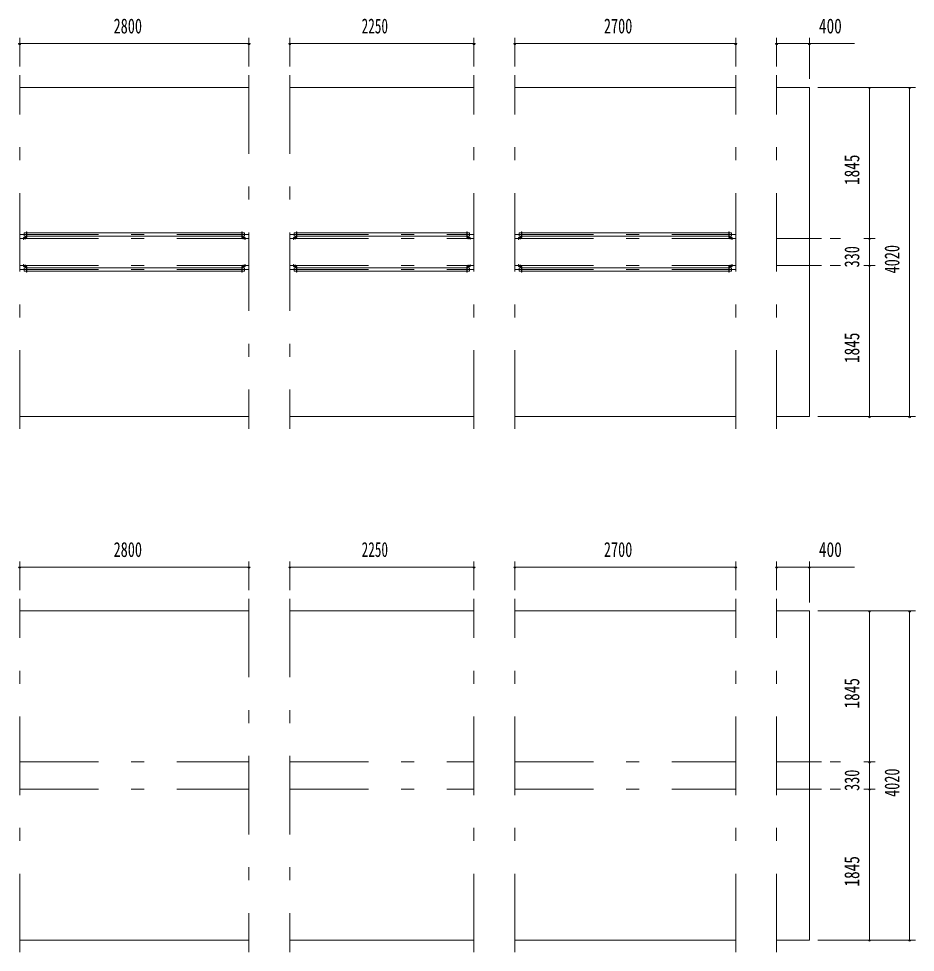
# Model space of a CAD drawing. Units: millimetres, scale not verified. Extents: x -31545 to 31552, y -14700 to 14700.
# Drawn here: x -22583 to -11624, y -10937 to 468 of the extents above; entities that cross this region are included whole.
import ezdxf
from ezdxf.enums import TextEntityAlignment as Align

# ---------------------------------------------------------------- set-up
doc = ezdxf.new("R2010")
doc.units = ezdxf.units.MM
doc.header["$LTSCALE"] = 80
doc.linetypes.add('USER3', pattern=[24, 12, -5, 2, -5])
for name, color, linetype, lineweight in [('0-2_1-07BOLD', 7, 'Continuous', 18), ('0-3_1-27CENTER', 3, 'USER3', 18), ('0-5_1-57DIM', 3, 'Continuous', 18)]:
    doc.layers.add(name, color=color, linetype=linetype, lineweight=lineweight)
doc.styles.add('ＭＳ ゴシック', font='')
doc.styles.get('ＭＳ ゴシック').set_extended_font_data('MS Gothic')

msp = doc.modelspace()

# ---------------------------------------------------------------- linework, layer by layer
at = {"layer": '0-2_1-07BOLD'}
for p, q in [((-19768.72, -372.46), (-22568.72, -372.46)), ((-17018.72, -372.46), (-19268.72, -372.46)), ((-13818.72, -372.46), (-16518.72, -372.46)), ((-12918.72, -372.46), (-13318.72, -372.46)), ((-12918.72, -4392.46), (-12918.72, -372.46)), ((-22487.37, -2146.96), (-22516.22, -2146.96)), ((-22516.22, -2189.65), (-22516.22, -2146.96)), ((-22487.37, -2202.26), (-22487.37, -2136.46)), ((-22484.17, -2136.46), (-22487.37, -2136.46)), ((-22484.17, -2202.26), (-22484.17, -2136.46)), ((-22484.17, -2146.96), (-19853.27, -2146.96)), ((-19853.27, -2136.46), (-19850.07, -2136.46)), ((-19853.27, -2202.26), (-19853.27, -2136.46)), ((-19850.07, -2202.26), (-19850.07, -2136.46)), ((-19850.07, -2146.96), (-19821.22, -2146.96)), ((-19216.22, -2189.65), (-19216.22, -2146.96)), ((-19187.37, -2146.96), (-19216.22, -2146.96)), ((-19187.37, -2202.26), (-19187.37, -2136.46)), ((-19184.17, -2136.46), (-19187.37, -2136.46)), ((-19184.17, -2202.26), (-19184.17, -2136.46)), ((-17103.27, -2146.96), (-19184.17, -2146.96)), ((-17103.27, -2136.46), (-17100.07, -2136.46)), ((-17103.27, -2202.26), (-17103.27, -2136.46)), ((-17100.07, -2202.26), (-17100.07, -2136.46)), ((-17100.07, -2146.96), (-17071.22, -2146.96)), ((-17071.22, -2189.65), (-17071.22, -2146.96)), ((-16437.37, -2146.96), (-16466.22, -2146.96)), ((-16437.37, -2202.26), (-16437.37, -2136.46)), ((-16434.17, -2136.46), (-16437.37, -2136.46)), ((-16434.17, -2202.26), (-16434.17, -2136.46)), ((-13903.27, -2146.96), (-16434.17, -2146.96)), ((-13903.27, -2136.46), (-13900.07, -2136.46)), ((-13903.27, -2202.26), (-13903.27, -2136.46)), ((-13900.07, -2202.26), (-13900.07, -2136.46)), ((-13900.07, -2146.96), (-13871.22, -2146.96)), ((-13871.22, -2189.65), (-13871.22, -2146.96)), ((-22524.17, -2209.46), (-22524.17, -2229.46)), ((-22518.97, -2204.26), (-22489.37, -2204.26)), ((-22489.37, -2207.46), (-22518.97, -2207.46)), ((-22487.37, -2189.65), (-22516.22, -2189.65)), ((-22484.17, -2189.65), (-19853.27, -2189.65)), ((-19818.47, -2204.26), (-19848.07, -2204.26)), ((-19848.07, -2207.46), (-19818.47, -2207.46)), ((-19816.47, -2209.46), (-19816.47, -2229.46)), ((-19816.47, -2229.46), (-19813.27, -2229.46)), ((-19813.27, -2209.46), (-19813.27, -2229.46)), ((-19224.17, -2209.46), (-19224.17, -2229.46)), ((-19220.97, -2229.46), (-19224.17, -2229.46)), ((-19220.97, -2209.46), (-19220.97, -2229.46)), ((-19218.97, -2204.26), (-19189.37, -2204.26)), ((-19189.37, -2207.46), (-19218.97, -2207.46)), ((-19187.37, -2189.65), (-19216.22, -2189.65)), ((-17103.27, -2189.65), (-19184.17, -2189.65)), ((-17100.07, -2189.65), (-17071.22, -2189.65)), ((-17068.47, -2204.26), (-17098.07, -2204.26)), ((-17098.07, -2207.46), (-17068.47, -2207.46)), ((-17066.47, -2209.46), (-17066.47, -2229.46)), ((-17066.47, -2229.46), (-17063.27, -2229.46)), ((-17063.27, -2209.46), (-17063.27, -2229.46)), ((-16474.17, -2209.46), (-16474.17, -2229.46)), ((-16470.97, -2229.46), (-16474.17, -2229.46)), ((-16470.97, -2209.46), (-16470.97, -2229.46)), ((-16468.97, -2204.26), (-16439.37, -2204.26)), ((-16439.37, -2207.46), (-16468.97, -2207.46)), ((-13903.27, -2189.65), (-16434.17, -2189.65)), ((-13900.07, -2189.65), (-13871.22, -2189.65)), ((-13868.47, -2204.26), (-13898.07, -2204.26)), ((-13898.07, -2207.46), (-13868.47, -2207.46)), ((-13863.27, -2209.46), (-13863.27, -2229.46)), ((-22524.17, -2555.46), (-22524.17, -2535.46)), ((-22489.37, -2557.46), (-22518.97, -2557.46)), ((-22518.97, -2560.66), (-22489.37, -2560.66)), ((-22516.22, -2575.26), (-22516.22, -2617.95)), ((-22487.37, -2575.26), (-22516.22, -2575.26)), ((-22487.37, -2617.95), (-22516.22, -2617.95)), ((-22487.37, -2562.66), (-22487.37, -2628.46)), ((-22484.17, -2562.66), (-22484.17, -2628.46)), ((-22484.17, -2575.26), (-19853.27, -2575.26)), ((-22484.17, -2617.95), (-19853.27, -2617.95)), ((-19850.07, -2562.66), (-19850.07, -2628.46)), ((-19850.07, -2617.95), (-19821.22, -2617.95)), ((-19848.07, -2557.46), (-19818.47, -2557.46)), ((-19818.47, -2560.66), (-19848.07, -2560.66)), ((-19813.27, -2555.46), (-19813.27, -2535.46)), ((-19224.17, -2555.46), (-19224.17, -2535.46)), ((-19189.37, -2557.46), (-19218.97, -2557.46)), ((-19218.97, -2560.66), (-19189.37, -2560.66)), ((-19187.37, -2617.95), (-19216.22, -2617.95)), ((-19187.37, -2562.66), (-19187.37, -2628.46)), ((-17103.27, -2575.26), (-19184.17, -2575.26)), ((-17103.27, -2617.95), (-19184.17, -2617.95)), ((-17100.07, -2562.66), (-17100.07, -2628.46)), ((-17100.07, -2575.26), (-17071.22, -2575.26)), ((-17100.07, -2617.95), (-17071.22, -2617.95)), ((-17098.07, -2557.46), (-17068.47, -2557.46)), ((-17068.47, -2560.66), (-17098.07, -2560.66)), ((-17071.22, -2575.26), (-17071.22, -2617.95)), ((-17063.27, -2555.46), (-17063.27, -2535.46)), ((-16474.17, -2555.46), (-16474.17, -2535.46)), ((-16439.37, -2557.46), (-16468.97, -2557.46)), ((-16468.97, -2560.66), (-16439.37, -2560.66)), ((-16437.37, -2617.95), (-16466.22, -2617.95)), ((-16437.37, -2562.66), (-16437.37, -2628.46)), ((-13903.27, -2575.26), (-16434.17, -2575.26)), ((-13903.27, -2617.95), (-16434.17, -2617.95)), ((-13903.27, -2562.66), (-13903.27, -2628.46)), ((-13900.07, -2562.66), (-13900.07, -2628.46)), ((-13900.07, -2575.26), (-13871.22, -2575.26)), ((-13900.07, -2617.95), (-13871.22, -2617.95)), ((-13898.07, -2557.46), (-13868.47, -2557.46)), ((-13868.47, -2560.66), (-13898.07, -2560.66)), ((-13871.22, -2575.26), (-13871.22, -2617.95)), ((-13863.27, -2555.46), (-13863.27, -2535.46)), ((-22484.17, -2628.46), (-22487.37, -2628.46)), ((-13903.27, -2628.46), (-13900.07, -2628.46)), ((-19768.72, -4392.46), (-22568.72, -4392.46)), ((-17018.72, -4392.46), (-19268.72, -4392.46)), ((-13818.72, -4392.46), (-16518.72, -4392.46)), ((-12918.72, -4392.46), (-13318.72, -4392.46)), ((-19768.72, -6767.46), (-22568.72, -6767.46)), ((-17018.72, -6767.46), (-19268.72, -6767.46)), ((-13818.72, -6767.46), (-16518.72, -6767.46)), ((-12918.72, -6767.46), (-13318.72, -6767.46)), ((-12918.72, -10787.46), (-12918.72, -6767.46)), ((-19768.72, -10787.46), (-22568.72, -10787.46)), ((-17018.72, -10787.46), (-19268.72, -10787.46)), ((-13818.72, -10787.46), (-16518.72, -10787.46)), ((-12918.72, -10787.46), (-13318.72, -10787.46))]:
    msp.add_line(p, q, dxfattribs=at)
for points in [[(-19850.07, -2189.65), (-19821.22, -2189.65), (-19821.22, -2146.96)], [(-16437.37, -2189.65), (-16466.22, -2189.65), (-16466.22, -2146.96)], [(-22520.97, -2209.46), (-22520.97, -2229.46), (-22524.17, -2229.46)], [(-13866.47, -2209.46), (-13866.47, -2229.46), (-13863.27, -2229.46)], [(-22520.97, -2555.46), (-22520.97, -2535.46), (-22524.17, -2535.46)], [(-19853.27, -2562.66), (-19853.27, -2628.46), (-19850.07, -2628.46)], [(-19850.07, -2575.26), (-19821.22, -2575.26), (-19821.22, -2617.95)], [(-19816.47, -2555.46), (-19816.47, -2535.46), (-19813.27, -2535.46)], [(-19220.97, -2555.46), (-19220.97, -2535.46), (-19224.17, -2535.46)], [(-19187.37, -2575.26), (-19216.22, -2575.26), (-19216.22, -2617.95)], [(-19184.17, -2562.66), (-19184.17, -2628.46), (-19187.37, -2628.46)], [(-17103.27, -2562.66), (-17103.27, -2628.46), (-17100.07, -2628.46)], [(-17066.47, -2555.46), (-17066.47, -2535.46), (-17063.27, -2535.46)], [(-16470.97, -2555.46), (-16470.97, -2535.46), (-16474.17, -2535.46)], [(-16437.37, -2575.26), (-16466.22, -2575.26), (-16466.22, -2617.95)], [(-16434.17, -2562.66), (-16434.17, -2628.46), (-16437.37, -2628.46)], [(-13866.47, -2555.46), (-13866.47, -2535.46), (-13863.27, -2535.46)]]:
    msp.add_lwpolyline(points, dxfattribs=at)
for centre, radius, start, end in [((-22518.97, -2209.46), 5.2, 90, 180), ((-22518.97, -2209.46), 2, 90, 180), ((-22489.37, -2202.26), 2, 270, 0), ((-22489.37, -2202.26), 5.2, 270, 0), ((-19848.07, -2202.26), 5.2, 180, 270), ((-19848.07, -2202.26), 2, 180, 270), ((-19818.47, -2209.46), 5.2, 0, 90), ((-19818.47, -2209.46), 2, 0, 90), ((-19218.97, -2209.46), 5.2, 90, 180), ((-19218.97, -2209.46), 2, 90, 180), ((-19189.37, -2202.26), 2, 270, 0), ((-19189.37, -2202.26), 5.2, 270, 0), ((-17098.07, -2202.26), 5.2, 180, 270), ((-17098.07, -2202.26), 2, 180, 270), ((-17068.47, -2209.46), 5.2, 0, 90), ((-17068.47, -2209.46), 2, 0, 90), ((-16468.97, -2209.46), 5.2, 90, 180), ((-16468.97, -2209.46), 2, 90, 180), ((-16439.37, -2202.26), 2, 270, 0), ((-16439.37, -2202.26), 5.2, 270, 0), ((-13898.07, -2202.26), 5.2, 180, 270), ((-13898.07, -2202.26), 2, 180, 270), ((-13868.47, -2209.46), 5.2, 0, 90), ((-13868.47, -2209.46), 2, 0, 90), ((-22518.97, -2555.46), 5.2, 180, 270), ((-22518.97, -2555.46), 2, 180, 270), ((-22489.37, -2562.66), 5.2, 0, 90), ((-22489.37, -2562.66), 2, 0, 90), ((-19848.07, -2562.66), 5.2, 90, 180), ((-19848.07, -2562.66), 2, 90, 180), ((-19818.47, -2555.46), 2, 270, 0), ((-19818.47, -2555.46), 5.2, 270, 0), ((-19218.97, -2555.46), 5.2, 180, 270), ((-19218.97, -2555.46), 2, 180, 270), ((-19189.37, -2562.66), 5.2, 0, 90), ((-19189.37, -2562.66), 2, 0, 90), ((-17098.07, -2562.66), 5.2, 90, 180), ((-17098.07, -2562.66), 2, 90, 180), ((-17068.47, -2555.46), 2, 270, 0), ((-17068.47, -2555.46), 5.2, 270, 0), ((-16468.97, -2555.46), 5.2, 180, 270), ((-16468.97, -2555.46), 2, 180, 270), ((-16439.37, -2562.66), 5.2, 0, 90), ((-16439.37, -2562.66), 2, 0, 90), ((-13898.07, -2562.66), 5.2, 90, 180), ((-13898.07, -2562.66), 2, 90, 180), ((-13868.47, -2555.46), 2, 270, 0), ((-13868.47, -2555.46), 5.2, 270, 0)]:
    msp.add_arc(centre, radius, start, end, dxfattribs=at)
at = {"layer": '0-3_1-27CENTER'}
for p, q in [((-22568.72, -4542.46), (-22568.72, -222.46)), ((-19768.72, -222.46), (-19768.72, -4542.46)), ((-19268.72, -222.46), (-19268.72, -4542.46)), ((-17018.72, -4542.46), (-17018.72, -222.46)), ((-16518.72, -4542.46), (-16518.72, -222.46)), ((-13818.72, -4542.46), (-13818.72, -222.46)), ((-13318.72, -4542.46), (-13318.72, -222.46)), ((-22568.72, -2168.31), (-19768.72, -2168.31)), ((-22568.72, -2217.46), (-19768.72, -2217.46)), ((-22499.17, -2226.46), (-22499.17, -2184.66)), ((-19838.27, -2226.46), (-19838.27, -2184.66)), ((-19268.72, -2168.31), (-17018.72, -2168.31)), ((-19268.72, -2217.46), (-17018.72, -2217.46)), ((-19199.17, -2226.46), (-19199.17, -2184.66)), ((-17088.27, -2226.46), (-17088.27, -2184.66)), ((-16518.72, -2168.31), (-13818.72, -2168.31)), ((-16518.72, -2217.46), (-13818.72, -2217.46)), ((-16449.17, -2226.46), (-16449.17, -2184.66)), ((-13888.27, -2226.46), (-13888.27, -2184.66)), ((-13318.72, -2217.46), (-12768.72, -2217.46)), ((-22568.72, -2547.46), (-19768.72, -2547.46)), ((-22568.72, -2596.61), (-19768.72, -2596.61)), ((-22499.17, -2538.46), (-22499.17, -2580.26)), ((-19838.27, -2538.46), (-19838.27, -2580.26)), ((-19268.72, -2547.46), (-17018.72, -2547.46)), ((-19268.72, -2596.61), (-17018.72, -2596.61)), ((-19199.17, -2538.46), (-19199.17, -2580.26)), ((-17088.27, -2538.46), (-17088.27, -2580.26)), ((-16518.72, -2547.46), (-13818.72, -2547.46)), ((-16518.72, -2596.61), (-13818.72, -2596.61)), ((-16449.17, -2538.46), (-16449.17, -2580.26)), ((-13888.27, -2538.46), (-13888.27, -2580.26)), ((-13318.72, -2547.46), (-12768.72, -2547.46)), ((-22568.72, -10937.46), (-22568.72, -6617.46)), ((-19768.72, -6617.46), (-19768.72, -10937.46)), ((-19268.72, -6617.46), (-19268.72, -10937.46)), ((-17018.72, -10937.46), (-17018.72, -6617.46)), ((-16518.72, -10937.46), (-16518.72, -6617.46)), ((-13818.72, -10937.46), (-13818.72, -6617.46)), ((-13318.72, -10937.46), (-13318.72, -6617.46)), ((-22568.72, -8612.46), (-19768.72, -8612.46)), ((-19268.72, -8612.46), (-17018.72, -8612.46)), ((-16518.72, -8612.46), (-13818.72, -8612.46)), ((-13318.72, -8612.46), (-12768.72, -8612.46)), ((-22568.72, -8942.46), (-19768.72, -8942.46)), ((-19268.72, -8942.46), (-17018.72, -8942.46)), ((-16518.72, -8942.46), (-13818.72, -8942.46)), ((-13318.72, -8942.46), (-12768.72, -8942.46))]:
    msp.add_line(p, q, dxfattribs=at)
at = {"layer": '0-5_1-57DIM'}
for p, q in [((-22568.72, -117.46), (-22568.72, 232.54)), ((-19768.72, -117.46), (-19768.72, 232.54)), ((-19268.72, -117.46), (-19268.72, 232.54)), ((-17018.72, -117.46), (-17018.72, 232.54)), ((-16518.72, -117.46), (-16518.72, 232.54)), ((-13818.72, -117.46), (-13818.72, 232.54)), ((-13318.72, -117.46), (-13318.72, 232.54)), ((-12918.73, -267.46), (-12918.73, 232.54)), ((-22554.72, 162.54), (-22582.72, 162.54)), ((-22568.72, 162.54), (-19768.72, 162.54)), ((-19754.72, 162.54), (-19782.72, 162.54)), ((-19254.72, 162.54), (-19282.72, 162.54)), ((-19268.72, 162.54), (-17018.72, 162.54)), ((-17004.72, 162.54), (-17032.72, 162.54)), ((-16504.72, 162.54), (-16532.72, 162.54)), ((-16518.72, 162.54), (-13818.72, 162.54)), ((-13804.72, 162.54), (-13832.72, 162.54)), ((-13304.73, 162.54), (-13332.73, 162.54)), ((-13318.72, 162.54), (-12369.22, 162.54)), ((-12904.73, 162.54), (-12932.73, 162.54)), ((-12813.72, -372.46), (-11623.72, -372.46)), ((-12169.72, -372.46), (-12197.72, -372.46)), ((-12183.72, -372.46), (-12183.72, -4392.47)), ((-11679.72, -372.46), (-11707.72, -372.46)), ((-11693.72, -372.46), (-11693.72, -4392.47)), ((-12663.72, -2217.46), (-12538.42, -2217.46)), ((-12253.72, -2217.46), (-12113.72, -2217.46)), ((-12169.72, -2217.46), (-12197.72, -2217.46)), ((-12663.72, -2547.46), (-12538.42, -2547.46)), ((-12253.72, -2547.46), (-12113.72, -2547.46)), ((-12169.72, -2547.46), (-12197.72, -2547.46)), ((-12813.72, -4392.47), (-11623.72, -4392.47)), ((-12169.72, -4392.47), (-12197.72, -4392.47)), ((-11679.72, -4392.47), (-11707.72, -4392.47)), ((-22554.72, -6232.46), (-22582.72, -6232.46)), ((-22568.72, -6512.46), (-22568.72, -6162.46)), ((-22568.72, -6232.46), (-19768.72, -6232.46)), ((-19754.72, -6232.46), (-19782.72, -6232.46)), ((-19768.72, -6512.46), (-19768.72, -6162.46)), ((-19254.72, -6232.46), (-19282.72, -6232.46)), ((-19268.72, -6512.46), (-19268.72, -6162.46)), ((-19268.72, -6232.46), (-17018.72, -6232.46)), ((-17004.72, -6232.46), (-17032.72, -6232.46)), ((-17018.72, -6512.46), (-17018.72, -6162.46)), ((-16504.72, -6232.46), (-16532.72, -6232.46)), ((-16518.72, -6512.46), (-16518.72, -6162.46)), ((-16518.72, -6232.46), (-13818.72, -6232.46)), ((-13804.72, -6232.46), (-13832.72, -6232.46)), ((-13818.72, -6512.46), (-13818.72, -6162.46)), ((-13304.73, -6232.46), (-13332.73, -6232.46)), ((-13318.72, -6512.46), (-13318.72, -6162.46)), ((-13318.72, -6232.46), (-12369.22, -6232.46)), ((-12904.73, -6232.46), (-12932.73, -6232.46)), ((-12918.73, -6662.46), (-12918.73, -6162.46)), ((-12813.72, -6767.46), (-11623.72, -6767.46)), ((-12169.72, -6767.46), (-12197.72, -6767.46)), ((-12183.72, -6767.46), (-12183.72, -10787.47)), ((-11679.72, -6767.46), (-11707.72, -6767.46)), ((-11693.72, -6767.46), (-11693.72, -10787.47)), ((-12663.72, -8612.47), (-12538.42, -8612.47)), ((-12253.72, -8612.47), (-12113.72, -8612.47)), ((-12169.72, -8612.47), (-12197.72, -8612.47)), ((-12663.72, -8942.46), (-12538.42, -8942.46)), ((-12253.72, -8942.46), (-12113.72, -8942.46)), ((-12169.72, -8942.46), (-12197.72, -8942.46)), ((-12813.72, -10787.47), (-11623.72, -10787.47)), ((-12169.72, -10787.47), (-12197.72, -10787.47)), ((-11679.72, -10787.47), (-11707.72, -10787.47))]:
    msp.add_line(p, q, dxfattribs=at)
for centre in [(-22568.72, 162.54), (-19768.72, 162.54), (-19268.72, 162.54), (-17018.72, 162.54), (-16518.72, 162.54), (-13818.72, 162.54), (-13318.73, 162.54), (-12918.73, 162.54), (-12183.72, -372.46), (-11693.72, -372.46), (-12183.72, -2217.46), (-12183.72, -2547.46), (-12183.72, -4392.47), (-11693.72, -4392.47), (-22568.72, -6232.46), (-19768.72, -6232.46), (-19268.72, -6232.46), (-17018.72, -6232.46), (-16518.72, -6232.46), (-13818.72, -6232.46), (-13318.73, -6232.46), (-12918.73, -6232.46), (-12183.72, -6767.46), (-11693.72, -6767.46), (-12183.72, -8612.47), (-12183.72, -8942.46), (-12183.72, -10787.47), (-11693.72, -10787.47)]:
    msp.add_arc(centre, 14, 180, 0, dxfattribs=at)

# ---------------------------------------------------------------- texts
at = {"layer": '0-5_1-57DIM', "color": 7, "style": 'ＭＳ ゴシック'}
for s, width, p in [('2800', 0.7, (-21422.5, 232.54)), ('2250', 0.65, (-18391.08, 232.54)), ('2700', 0.7, (-15429.96, 232.54)), ('400', 0.75, (-12801.65, 232.54)), ('2800', 0.7, (-21422.5, -6162.46)), ('2250', 0.65, (-18391.08, -6162.46)), ('2700', 0.7, (-15429.96, -6162.46)), ('400', 0.75, (-12801.65, -6162.46))]:
    msp.add_text(s, height=182.3, dxfattribs=dict(at, width=width)).set_placement(p, align=Align.BOTTOM_LEFT)
for s, width, p in [('1845', 0.75, (-12253.72, -1564.08)), ('330', 0.7, (-12253.72, -2571.22)), ('4020', 0.7, (-11763.72, -2644.12)), ('1845', 0.75, (-12253.72, -3739.08)), ('1845', 0.75, (-12253.72, -7959.08)), ('330', 0.7, (-12253.72, -8966.22)), ('4020', 0.7, (-11763.72, -9039.12)), ('1845', 0.75, (-12253.72, -10134.08))]:
    msp.add_text(s, height=182.3, rotation=90, dxfattribs=dict(at, width=width)).set_placement(p, align=Align.BOTTOM_LEFT)

doc.saveas('drawing.dxf')
